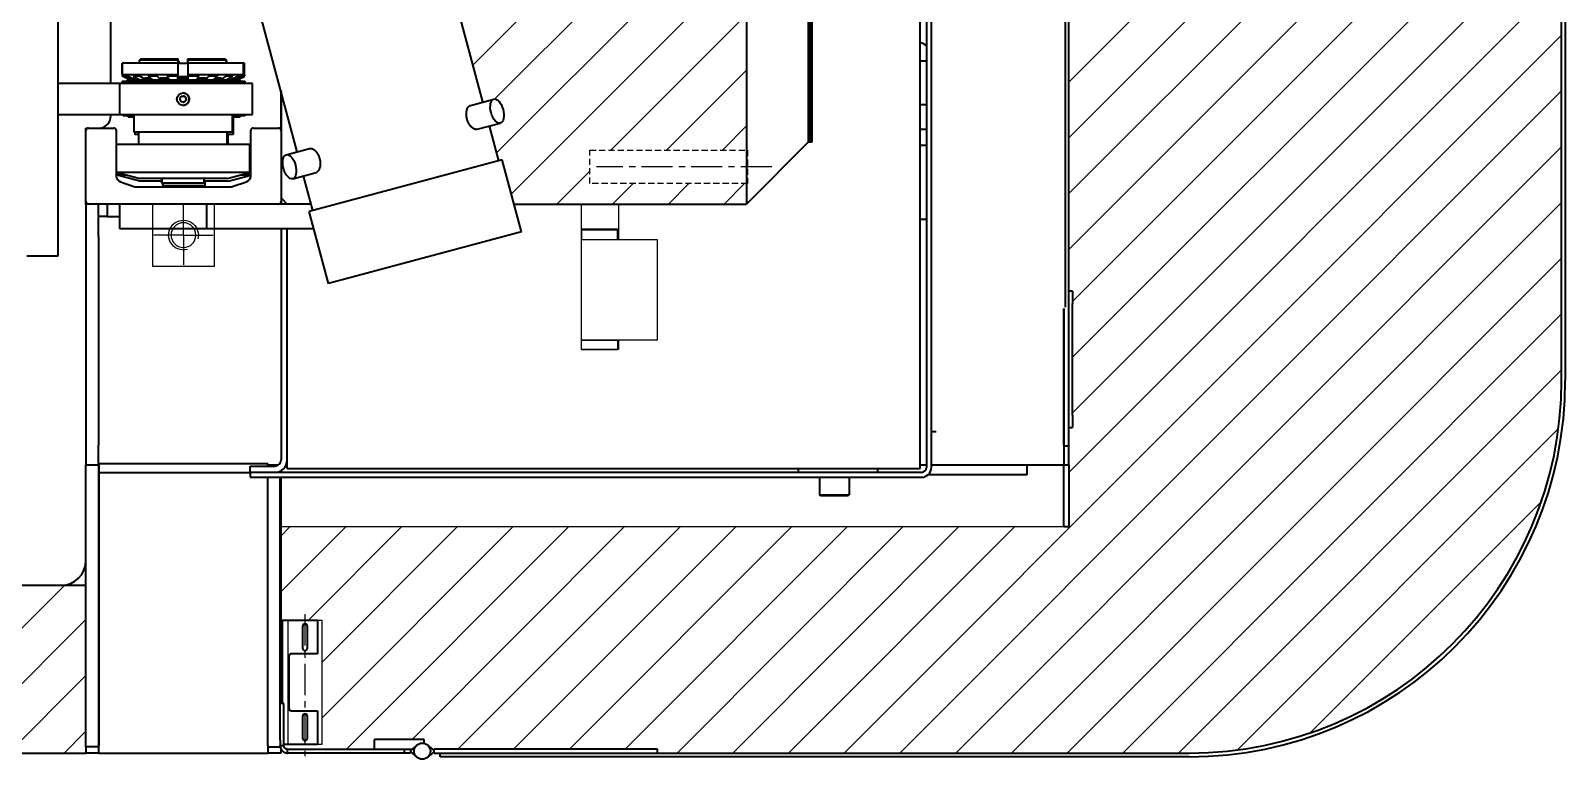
# Model space of a CAD drawing. Header units: millimetres. Extents: x -933 to 2112, y -824 to 824.
# Drawn here: x 875 to 2112, y -824 to -237 of the extents above; entities that cross this region are included whole.
import ezdxf

# ---------------------------------------------------------------- set-up
doc = ezdxf.new("R2010")
doc.units = ezdxf.units.MM
doc.header["$LTSCALE"] = 20
doc.linetypes.add('CENTER', pattern=[2, 1.25, -0.25, 0.25, -0.25])
doc.linetypes.add('HIDDEN', pattern=[0.375, 0.25, -0.125])
for name, color, linetype in [('1', 1, 'HIDDEN'), ('2', 2, 'Continuous'), ('4', 4, 'CENTER'), ('6', 6, 'Continuous'), ('7', 7, 'Continuous')]:
    doc.layers.add(name, color=color, linetype=linetype)
doc.layers.add('Visible Edges(AGVE)', color=7, linetype='Continuous', lineweight=35)

# ---------------------------------------------------------------- blocks, each defined once
blk = doc.blocks.new('G')
at = {"layer": '4'}
for q in [(0, 1), (-1, 0), (1, 0), (0, -1)]:
    blk.add_line((0, 0), q, dxfattribs=at)
at = {"layer": '6'}
blk.add_arc((0, 0), 0.5, 255, 195, dxfattribs=at)
at = {"layer": '7'}
blk.add_circle((0, 0), 0.417, dxfattribs=at)

msp = doc.modelspace()

# ---------------------------------------------------------------- linework, layer by layer
at = {"linetype": 'Continuous'}
for p, q in [((2109, 118.2), (1712, -278.8)), ((2109, 73.3), (1712, -323.7)), ((2109, 28.4), (1712, -368.6)), ((2109, -16.5), (1712, -413.5)), ((1452.2, -44.7), (1231.9, -264.9)), ((2109, -61.4), (1715, -455.4)), ((1452.2, -89.6), (1249.4, -292.4)), ((2109, -106.3), (1715, -500.3)), ((1452.2, -134.5), (1250.9, -335.8)), ((2109, -151.2), (1715, -545.2)), ((1452.2, -179.4), (1262.8, -368.7)), ((2109, -196.1), (1712, -593.1)), ((1452.2, -224.3), (1343, -333.5)), ((2109, -241), (1531, -819)), ((1452.2, -269.2), (1387.9, -333.5)), ((2109, -285.9), (1575.9, -819)), ((1452.2, -314.1), (1432.8, -333.5)), ((2109, -330.8), (1620.8, -819)), ((1326, -350.5), (1299.5, -377)), ((1360.9, -360.5), (1344.4, -377)), ((1405.8, -360.5), (1389.3, -377)), ((1450.7, -360.5), (1434.2, -377)), ((2109, -375.7), (1665.7, -819)), ((2109, -420.6), (1710.6, -819)), ((2109, -465.5), (1755.5, -819)), ((2109, -510.4), (1800.4, -819)), ((2106.5, -557.8), (1847.8, -816.5)), ((2092.7, -616.5), (1906.5, -802.7)), ((1129.3, -637), (1077, -689.3)), ((1084.4, -637), (1077, -644.4)), ((1174.2, -637), (1099.2, -712)), ((1264, -637), (1110, -791)), ((1219.1, -637), (1110, -746.1)), ((1308.9, -637), (1129.9, -816)), ((1353.8, -637), (1182.8, -808)), ((1398.7, -637), (1219.7, -816)), ((1443.6, -637), (1264.6, -816)), ((1488.5, -637), (1309.5, -816)), ((1533.4, -637), (1354.4, -816)), ((1578.3, -637), (1396.3, -819)), ((1623.2, -637), (1441.2, -819)), ((1668.1, -637), (1486.1, -819)), ((902.7, -684), (767.7, -819)), ((920, -711.6), (812.6, -819)), ((920, -756.5), (857.5, -819)), ((920, -801.4), (902.4, -819))]:
    msp.add_line(p, q, dxfattribs=at)
at = {"layer": '1'}
msp.add_lwpolyline([(1453, -360.5), (1326, -360.5), (1326, -333.5), (1453, -333.5)], close=True, dxfattribs=at)
at = {"layer": '4'}
for p, q in [((1472.7, -347), (1331.5, -347)), ((1096.5, -707.3), (1096.5, -821.5))]:
    msp.add_line(p, q, dxfattribs=at)
at = {"layer": '7'}
msp.add_line((1708, -637), (1076.5, -637), dxfattribs=at)
for points in [[(1023.6, -377), (973.6, -377), (973.6, -427), (1023.6, -427)], [(1319.2, -398), (1319.2, -405.5), (1348.2, -405.5), (1348.2, -398)], [(1319.2, -486.5), (1319.2, -405.5), (1380.2, -405.5), (1380.2, -486.5)], [(1319.2, -494), (1319.2, -486.5), (1348.2, -486.5), (1348.2, -494)], [(1110, -812), (1083, -812), (1083, -712), (1110, -712)]]:
    msp.add_lwpolyline(points, close=True, dxfattribs=at)
for points in [[(1349.2, -486.5), (1349.2, -494), (1319.2, -494), (1319.2, -377)], [(1349.2, -377), (1349.2, -405.5)], [(1319.2, -397), (1348.2, -397), (1348.2, -398), (1319.2, -398)], [(1319.2, -494), (1348.2, -494)]]:
    msp.add_lwpolyline(points, dxfattribs=at)
at = {"layer": 'Visible Edges(AGVE)'}
for p, q in [((1592.2, -590), (1592.2, 590)), ((1597.2, 589), (1597.2, -589)), ((1601.2, -589), (1601.2, 589)), ((1712, -572), (1712, 572)), ((2109, -519), (2109, 519)), ((2112, 519), (2112, -519)), ((1709.2, -460), (1709.2, 460)), ((897.3, 419), (897.3, -419)), ((1452.2, 377), (1452.2, -377)), ((1502.2, -327), (1502.2, 327)), ((1503.2, 327), (1503.2, -327)), ((1505.2, -327), (1505.2, 327)), ((940, -280), (940, -87.5)), ((1239.9, -294.8), (1196.5, -132.5)), ((1090.2, -334.9), (1046.7, -172.7)), ((949.3, -263.5), (949.3, -272.6)), ((949.3, -272.6), (949.3, -263.5)), ((949.3, -263.5), (949.3, -263.5)), ((994.2, -263.5), (949.3, -263.5)), ((964.2, -260), (963.2, -261)), ((994.2, -261), (963.2, -261)), ((963.2, -263.5), (963.2, -261)), ((964.2, -260), (994.2, -260)), ((994.2, -261), (994.2, -260)), ((994.2, -263.5), (994.2, -261)), ((994.2, -262), (995, -262)), ((995, -263), (994.2, -263)), ((994.2, -263.5), (1002.2, -263.5)), ((994.2, -272.6), (994.2, -263.5)), ((995, -263), (995, -262)), ((995, -263.5), (995, -263)), ((1002.1, -261), (1002.1, -260)), ((1002.1, -260), (1002.1, -263.5)), ((1002.1, -260), (1002.1, -260)), ((1002.2, -260), (1002.1, -260)), ((1002.1, -263.5), (1002.1, -261)), ((1002.2, -260), (1032.2, -260)), ((1002.2, -260), (1002.2, -261)), ((1002.2, -260), (1002.2, -260)), ((1002.2, -263.5), (1002.2, -260)), ((1033.2, -261), (1002.2, -261)), ((1002.2, -261), (1002.2, -263.5)), ((1002.2, -263.5), (1002.2, -272.6)), ((1002.2, -263.5), (1002.2, -263.5)), ((1002.2, -263.5), (1002.2, -273.9)), ((1047, -263.5), (1002.2, -263.5)), ((1032.2, -260), (1033.2, -261)), ((1033.2, -263.5), (1033.2, -261)), ((1033.2, -262.2), (1034, -263)), ((1034, -263), (1033.2, -263)), ((1034, -263.5), (1034, -263)), ((1047, -272.6), (1047, -263.5)), ((1047.8, -263.5), (1047, -263.5)), ((1047.8, -272.6), (1047.8, -263.5)), ((1597.2, -262), (1592.2, -262)), ((947.3, -280), (897.3, -280)), ((897.3, -280), (897.3, -305)), ((947.3, -305), (947.3, -280)), ((1054.3, -280), (947.3, -280)), ((949.7, -272.9), (949.2, -274.1)), ((949.3, -274.1), (949.2, -274.1)), ((955.3, -277), (949.2, -274.1)), ((949.2, -278), (1047.2, -278)), ((949.2, -278), (949.2, -280)), ((949.3, -272.6), (949.9, -272.9)), ((949.7, -272.9), (949.3, -272.6)), ((949.3, -272.6), (994.2, -272.6)), ((949.3, -274.1), (949.9, -272.9)), ((955.5, -277), (949.3, -274.1)), ((951.4, -272.9), (950.8, -274.1)), ((950.8, -274.1), (956.8, -277)), ((953.8, -274.1), (950.8, -274.1)), ((953.2, -277), (1043.2, -277)), ((953.2, -277), (953.2, -278)), ((953.8, -274.1), (954.3, -272.9)), ((959.3, -277), (953.8, -274.1)), ((955.5, -277), (955.5, -276.4)), ((958.5, -272.9), (958, -274.1)), ((958, -274.1), (963.1, -277)), ((963.5, -274.1), (958, -274.1)), ((960.4, -275.5), (958.3, -275.5)), ((959.3, -277), (959.3, -275.5)), ((963.5, -274.1), (963.9, -272.9)), ((967.9, -277), (963.5, -274.1)), ((971.8, -275.5), (967.1, -275.5)), ((967.9, -277), (967.9, -275.5)), ((970.4, -272.9), (970.1, -274.1)), ((970.1, -274.1), (973.6, -277)), ((977.5, -274.1), (970.1, -274.1)), ((977.5, -274.1), (977.7, -272.9)), ((980.1, -277), (977.5, -274.1)), ((986.3, -275.5), (979.6, -275.5)), ((980.1, -277), (980.1, -275.5)), ((985.6, -272.9), (985.5, -274.1)), ((985.5, -274.1), (987.1, -277)), ((993.9, -274.1), (985.5, -274.1)), ((993.9, -274.1), (994, -272.9)), ((994.4, -277), (993.9, -274.1)), ((994.2, -274.4), (994.2, -272.6)), ((994.2, -273.9), (994.2, -274)), ((1002, -275.5), (994.3, -275.5)), ((994.4, -277), (994.4, -275.5)), ((1002.5, -274.1), (1001.9, -277)), ((1001.9, -277), (1001.9, -275.5)), ((1002.2, -272.6), (1002.2, -274.4)), ((1002.2, -272.6), (1047, -272.6)), ((1002.2, -274), (1002.2, -273.9)), ((1002.4, -272.9), (1002.5, -274.1)), ((1010.9, -274.1), (1002.5, -274.1)), ((1009.3, -277), (1010.9, -274.1)), ((1016.8, -275.5), (1010.1, -275.5)), ((1010.9, -274.1), (1010.7, -272.9)), ((1018.9, -274.1), (1016.3, -277)), ((1016.3, -277), (1016.3, -275.5)), ((1018.7, -272.9), (1018.9, -274.1)), ((1026.3, -274.1), (1018.9, -274.1)), ((1022.7, -277), (1026.3, -274.1)), ((1029.3, -275.5), (1024.6, -275.5)), ((1026.3, -274.1), (1026, -272.9)), ((1032.8, -274.1), (1028.5, -277)), ((1028.5, -277), (1028.5, -275.5)), ((1032.4, -272.9), (1032.8, -274.1)), ((1038.3, -274.1), (1032.8, -274.1)), ((1033.3, -277), (1038.3, -274.1)), ((1038, -275.5), (1035.9, -275.5)), ((1042.6, -274.1), (1037, -277)), ((1037, -277), (1037, -275.5)), ((1038.3, -274.1), (1037.9, -272.9)), ((1039.5, -277), (1045.5, -274.1)), ((1047, -274.1), (1040.8, -277)), ((1040.8, -277), (1040.8, -276.4)), ((1041, -277), (1047.2, -274.1)), ((1047.8, -274.1), (1041.6, -277)), ((1041.6, -277), (1041.6, -276.7)), ((1041.8, -277), (1048, -274.1)), ((1042.1, -272.9), (1042.6, -274.1)), ((1045.5, -274.1), (1042.6, -274.1)), ((1043.2, -277), (1043.2, -278)), ((1043.2, -277), (1044, -277)), ((1044, -277), (1044, -278)), ((1045.5, -274.1), (1045, -272.9)), ((1046.4, -272.9), (1047, -272.6)), ((1046.4, -272.9), (1047, -274.1)), ((1046.6, -272.9), (1047.2, -274.1)), ((1047, -272.6), (1047.8, -272.6)), ((1047.2, -274.1), (1047, -274.1)), ((1047.2, -272.9), (1047.8, -272.6)), ((1047.2, -272.9), (1047.8, -274.1)), ((1047.2, -278), (1047.2, -280)), ((1047.2, -278), (1048, -278)), ((1047.4, -272.9), (1048, -274.1)), ((1048, -274.1), (1047.8, -274.1)), ((1048, -278), (1048, -280)), ((1054.3, -305), (1054.3, -280)), ((1077, -285.6), (1077, -316.9)), ((1077.2, -286.4), (1077.2, -317.8)), ((1229.9, -297.5), (1248.7, -292.5)), ((897.3, -305), (947.3, -305)), ((940, -306), (940, -305)), ((947.3, -305), (1054.3, -305)), ((950, -305), (950, -306)), ((958.7, -306), (950, -306)), ((954, -306), (954, -307)), ((958.7, -307), (954, -307)), ((958.7, -305), (958.7, -319)), ((1037.7, -305), (1037.7, -319)), ((1048, -306), (1037.7, -306)), ((1044, -307), (1037.7, -307)), ((1038.5, -307), (1038.5, -321)), ((1044, -306), (1044, -307)), ((1048, -305), (1048, -306)), ((1597.2, -297), (1592.2, -297)), ((920, -316), (921.1, -316)), ((920, -317.8), (920, -316)), ((920, -375), (920, -317.8)), ((922, -315.8), (942.4, -315.8)), ((944.4, -317.8), (944.4, -354.4)), ((1037.7, -319), (958.7, -319)), ((959.5, -319), (959.5, -321)), ((962.7, -321), (959.5, -321)), ((962.7, -329), (962.7, -319)), ((1033.7, -329), (1033.7, -319)), ((1038.5, -321), (1033.7, -321)), ((1034.5, -329), (1034.5, -321)), ((1052.8, -354.4), (1052.8, -317.8)), ((1054.8, -315.8), (1075.2, -315.8)), ((1077.2, -317.8), (1077.2, -375)), ((1235.1, -316.8), (1253.9, -311.8)), ((1252.6, -342.1), (1245.1, -314.1)), ((1597.2, -317), (1592.2, -317)), ((1052, -329), (944.4, -329)), ((1052, -351.6), (1052, -329)), ((1052.8, -331), (1052, -331)), ((1081.4, -337.3), (1100.2, -332.2)), ((1502.2, -327), (1452.2, -377)), ((1502.2, -327), (1503.2, -327)), ((1502.2, -327), (1502.2, -327)), ((1503.2, -327), (1505.2, -327)), ((1592.2, -329.5), (1597.2, -329.5)), ((1255.5, -341.4), (1100, -383)), ((1271, -399.3), (1255.5, -341.4)), ((1052, -351.6), (944.4, -351.6)), ((962.7, -356.5), (944.4, -351.6)), ((945.1, -353.6), (945.1, -351.8)), ((951.8, -353.6), (945.1, -353.6)), ((963.5, -358.5), (945.1, -353.6)), ((1033.7, -356.5), (962.7, -356.5)), ((981.2, -358.5), (963.5, -358.5)), ((1034.5, -358.5), (1015.2, -358.5)), ((1033.7, -356.5), (1052, -351.6)), ((1034.5, -358.5), (1052.8, -353.6)), ((1052.8, -353.6), (1044.5, -353.6)), ((1086.6, -356.6), (1105.4, -351.6)), ((1102.9, -382.3), (1095.4, -354.2)), ((947.8, -359.1), (959.4, -363)), ((959.4, -363), (1037, -363)), ((981.2, -360), (1015.2, -360)), ((982, -362), (1016, -362)), ((1038.6, -362.7), (1049.4, -359.1)), ((920, -377), (920, -375)), ((920, -377), (920, -587)), ((922, -377), (920, -377)), ((1075.2, -377), (922, -377)), ((930, -391.4), (930, -377)), ((937, -377), (937, -387)), ((947.2, -397), (947.2, -377)), ((1017.2, -377), (1017.2, -397)), ((1101.5, -377), (1075.2, -377)), ((1077, -375.9), (1077, -377)), ((1077.2, -372), (1082.2, -377)), ((1077.2, -375), (1077.2, -377)), ((1115.5, -441), (1100, -383)), ((1265.1, -377), (1452.2, -377)), ((937, -387), (930, -387)), ((930, -403), (930, -391.4)), ((937, -387), (947.2, -387)), ((1597.2, -389.5), (1592.2, -389.5)), ((930, -403), (930, -571)), ((1017.2, -397), (947.2, -397)), ((1103.7, -397), (1017.2, -397)), ((1077.2, -397), (1077.2, -583)), ((1082.2, -583), (1082.2, -397)), ((1271, -399.3), (1115.5, -441)), ((897.3, -419), (872.3, -419)), ((1715, -447), (1712, -447)), ((1715, -447), (1715, -457)), ((1715, -547), (1715, -457)), ((1708, -571), (1708, -461.2)), ((1708, -461.2), (1708, -572)), ((1715, -547), (1715, -557)), ((1601.2, -560), (1605.2, -560)), ((1712, -557), (1715, -557)), ((930, -582.6), (930, -571)), ((1708, -572), (1708, -587)), ((1712, -572), (1708, -572)), ((1708, -572), (1708, -572)), ((1712, -587), (1712, -572)), ((920, -814), (920, -587)), ((920, -587), (930, -587)), ((930, -587), (930, -582.6)), ((930, -587), (930, -814)), ((930, -587), (930.5, -587)), ((930.5, -586), (1066.5, -586)), ((930.5, -586), (930.5, -593)), ((930.5, -593), (1052.2, -593)), ((930.5, -593), (930.5, -812.9)), ((1052.2, -588), (1072.2, -588)), ((1052.2, -593), (1052.2, -588)), ((1072.2, -593), (1052.2, -593)), ((1593.2, -593), (1052.2, -593)), ((1052.2, -593), (1052.2, -597)), ((1066.5, -587), (1066.5, -586)), ((1066.5, -587), (1075.2, -587)), ((1066.5, -587), (1066.5, -588)), ((1076.5, -593), (1076.5, -592)), ((1077, -591.8), (1077, -593)), ((1081.4, -587), (1082.2, -587)), ((1082.2, -590), (1082.2, -583)), ((1082.2, -590), (1592.2, -590)), ((1494, -590), (1494, -593)), ((1558, -593), (1558, -590)), ((1592.2, -587), (1597.2, -587)), ((1601.2, -587), (1708, -587)), ((1678, -587), (1678, -595)), ((1708, -587), (1708, -587)), ((1708, -587), (1712, -587)), ((1708, -637), (1708, -587)), ((1712, -587), (1712, -637)), ((1052.2, -597), (1593.2, -597)), ((1066.5, -812.9), (1066.5, -597)), ((1076.5, -808.7), (1076.5, -597)), ((1077, -597), (1077, -779)), ((1511, -597), (1511, -611)), ((1535, -597), (1535, -611)), ((1678, -595), (1598.5, -595)), ((1511, -611), (1535, -611)), ((1512, -612), (1511, -611)), ((1534, -612), (1512, -612)), ((1534, -612), (1535, -611)), ((1712, -637), (1708, -637)), ((920, -684), (-783, -684)), ((1076.5, -712), (1078, -712)), ((1078, -712), (1078, -779)), ((1078, -712), (1080, -712)), ((1080, -712), (1106.5, -712)), ((1094.5, -717), (1094.5, -734.5)), ((1098.5, -734.5), (1098.5, -717)), ((1106.5, -712), (1106.5, -739)), ((1083.5, -741), (1083.5, -783)), ((1106.5, -739), (1085.5, -739)), ((1079.5, -779), (1076.5, -779)), ((1079.5, -779), (1076.5, -779)), ((1079.5, -813), (1079.5, -779)), ((1085.5, -785), (1106.5, -785)), ((1094.5, -789.5), (1094.5, -807)), ((1098.5, -807), (1098.5, -789.5)), ((1106.5, -785), (1106.5, -812)), ((930, -814), (920, -814)), ((920, -814), (920, -819)), ((930.5, -819), (930.5, -812.9)), ((1066.5, -812.9), (1066.5, -819)), ((1066.5, -814), (1076.5, -814)), ((1076.5, -808.7), (1076.5, -813)), ((1076.5, -814), (1076.5, -813)), ((1076.5, -813), (1079.5, -813)), ((1077, -815.4), (1077, -819)), ((1080, -812), (1079.5, -812)), ((1106.5, -812), (1080, -812)), ((1082.5, -817.3), (1082.5, -816)), ((1082.5, -816), (1176.5, -816)), ((1152.5, -816), (1152.5, -808)), ((1192.5, -808), (1152.5, -808)), ((1176.5, -816), (1176.5, -819)), ((1176.5, -816), (1181.5, -816)), ((1186.4, -812.9), (1181.5, -817)), ((1181.5, -816), (1181.5, -819)), ((1181.5, -816), (1182.7, -816)), ((1192.5, -811.1), (1192.5, -808)), ((1195.6, -812.9), (1200.5, -817)), ((1380.5, -816), (1200.5, -816)), ((1200.5, -819), (1200.5, -816)), ((1380.5, -819), (1380.5, -816)), ((-783, -819), (920, -819)), ((930.5, -819), (920, -819)), ((930.5, -819), (1066.5, -819)), ((1077, -819), (1066.5, -819)), ((1082.5, -819), (1082.5, -817.3)), ((1176.5, -819), (1082.5, -819)), ((1181.5, -819), (1176.5, -819)), ((1181.5, -818), (1186.4, -822.1)), ((1200.5, -818), (1195.6, -822.1)), ((1200.5, -819), (1380.5, -819)), ((1205.5, -819), (1809, -819)), ((1205.5, -822), (1205.5, -819)), ((1809, -822), (1205.5, -822))]:
    msp.add_line(p, q, dxfattribs=at)
at = {"layer": 'Visible Edges(AGVE)', "flags": 128}
for points in [[(1002.2, -274.5), (1001.8, -274.5), (1001.5, -274.6), (1001.2, -274.6), (1000.8, -274.6), (1000.5, -274.6), (1000.2, -274.6), (999.8, -274.6), (999.5, -274.6), (999.2, -274.6), (998.8, -274.6), (998.5, -274.6), (998.2, -274.6), (997.8, -274.6), (997.5, -274.6), (997.2, -274.6), (996.9, -274.6), (996.5, -274.6), (996.2, -274.6), (995.9, -274.6), (995.5, -274.6), (995.2, -274.6), (994.9, -274.6), (994.5, -274.5), (994.2, -274.5)], [(998.3, -295), (998.6, -294.9), (998.9, -294.9), (999.2, -294.8), (999.5, -294.6), (999.8, -294.4), (1000, -294.2), (1000.2, -294), (1000.4, -293.7), (1000.5, -293.4), (1000.6, -293.1), (1000.7, -292.8), (1000.7, -292.5), (1000.7, -292.2), (1000.6, -291.9), (1000.5, -291.6), (1000.4, -291.3), (1000.2, -291), (1000, -290.8), (999.8, -290.6), (999.5, -290.4), (999.2, -290.2), (998.9, -290.1), (998.6, -290.1), (998.3, -290)], [(1227.1, -308.6), (1227, -308), (1226.8, -307.3), (1226.7, -306.7), (1226.7, -306.1), (1226.6, -305.4), (1226.6, -304.8), (1226.6, -304.1), (1226.6, -303.5), (1226.7, -302.9), (1226.7, -302.4), (1226.9, -301.8), (1227, -301.3), (1227.1, -300.8), (1227.3, -300.4), (1227.5, -299.9), (1227.7, -299.5), (1227.9, -299.1), (1228.2, -298.7), (1228.4, -298.4), (1228.7, -298.2), (1229, -297.9), (1229.3, -297.7), (1229.6, -297.6), (1229.9, -297.5)], [(1235.1, -316.8), (1234.8, -316.9), (1234.4, -316.9), (1234.1, -316.9), (1233.7, -316.8), (1233.3, -316.7), (1233, -316.6), (1232.6, -316.4), (1232.2, -316.2), (1231.8, -315.9), (1231.4, -315.6), (1231, -315.3), (1230.6, -315), (1230.3, -314.6), (1229.9, -314.2), (1229.6, -313.7), (1229.2, -313.2), (1228.9, -312.7), (1228.6, -312.2), (1228.3, -311.6), (1228, -311), (1227.7, -310.4), (1227.5, -309.8), (1227.3, -309.2), (1227.1, -308.6)], [(1100.2, -332.2), (1100.6, -332.2), (1100.9, -332.2), (1101.2, -332.2), (1101.6, -332.2), (1102, -332.3), (1102.4, -332.5), (1102.8, -332.6), (1103.2, -332.9), (1103.5, -333.1), (1103.9, -333.4), (1104.3, -333.7), (1104.7, -334.1), (1105.1, -334.5), (1105.4, -334.9), (1105.8, -335.3), (1106.1, -335.8), (1106.4, -336.3), (1106.8, -336.9), (1107.1, -337.4), (1107.3, -338), (1107.6, -338.6), (1107.8, -339.2), (1108, -339.8), (1108.2, -340.5)], [(1108.2, -340.5), (1108.4, -341.1), (1108.5, -341.7), (1108.6, -342.3), (1108.7, -343), (1108.7, -343.6), (1108.7, -344.3), (1108.7, -344.9), (1108.7, -345.5), (1108.7, -346.1), (1108.6, -346.7), (1108.5, -347.2), (1108.3, -347.7), (1108.2, -348.2), (1108, -348.7), (1107.8, -349.1), (1107.6, -349.6), (1107.4, -350), (1107.2, -350.3), (1106.9, -350.6), (1106.6, -350.9), (1106.3, -351.1), (1106, -351.3), (1105.7, -351.5), (1105.4, -351.6)], [(1076.5, -813), (1076.5, -813.5), (1076.6, -814), (1076.7, -814.4), (1076.8, -814.9), (1077, -815.3), (1077.1, -815.7), (1077.3, -816), (1077.5, -816.4), (1077.8, -816.7), (1078, -817), (1078.3, -817.3), (1078.6, -817.5), (1078.8, -817.8), (1079.1, -818), (1079.4, -818.2), (1079.8, -818.3), (1080.1, -818.5), (1080.4, -818.6), (1080.7, -818.7), (1081.1, -818.8), (1081.4, -818.9), (1081.8, -819), (1082.1, -819), (1082.5, -819)], [(1082.5, -816), (1082.3, -816), (1082.1, -816), (1082, -816), (1081.8, -815.9), (1081.6, -815.9), (1081.4, -815.8), (1081.3, -815.7), (1081.1, -815.7), (1081, -815.6), (1080.8, -815.5), (1080.7, -815.4), (1080.5, -815.3), (1080.4, -815.1), (1080.3, -815), (1080.1, -814.9), (1080, -814.7), (1079.9, -814.5), (1079.8, -814.3), (1079.7, -814.1), (1079.7, -813.9), (1079.6, -813.7), (1079.5, -813.5), (1079.5, -813.3), (1079.5, -813)]]:
    msp.add_lwpolyline(points, dxfattribs=at)
at = {"layer": 'Visible Edges(AGVE)'}
for centre, radius in [((998.3, -292.5), 5), ((998.3, -292.5), 2.46), ((1191, -817.5), 6.53)]:
    msp.add_circle(centre, radius, dxfattribs=at)
for centre, radius, start, end in [((1590.5, -257), 10, 47.9367, 80.215), ((998.3, -292.5), 5, 270.0465, 89.9535), ((930, -306), 10, 281.4783, 0), ((922, -317.8), 2, 90, 180), ((942.4, -317.8), 2, 0, 90), ((1054.8, -317.8), 2, 90, 180), ((1075.2, -317.8), 2, 0, 90), ((949.4, -354.4), 5, 180, 251.5651), ((1047.8, -354.4), 5, 288.4349, 0), ((1037, -358), 5, 270, 288.4349), ((922, -375), 2, 180, 270), ((1075.2, -375), 2, 270, 0), ((1809, -519), 303, 270, 0), ((1809, -519), 300, 270, 0), ((1072.2, -583), 10, 270, 0), ((1072.2, -583), 5, 270, 0), ((1593.2, -589), 8, 270, 0), ((1593.2, -589), 4, 270, 0), ((900, -664), 20, 270, 0), ((1096.5, -717), 2, 0, 180), ((1085.5, -741), 2, 90, 180), ((1096.5, -734.5), 2, 180, 0), ((1085.5, -783), 2, 180, 270), ((1096.5, -789.5), 2, 0, 180), ((1096.5, -807), 2, 180, 0)]:
    msp.add_arc(centre, radius, start, end, dxfattribs=at)
for centre in [(1251.3, -302.1), (1084, -346.9)]:
    msp.add_ellipse(centre, major_axis=(-2.59, 9.66), ratio=0.5, dxfattribs=at)
for centre, start_param, end_param in [((981.2, -336.5), 5.730397, 6.835974), ((1015.2, -336.5), 0, 0.552788), ((1016, -338.5), 0, 0.552788), ((982, -338.5), 5.867633, 6.698737)]:
    msp.add_ellipse(centre, major_axis=(0, -23.5), ratio=0.000542, start_param=start_param, end_param=end_param, dxfattribs=at)

# ---------------------------------------------------------------- block references
at = {"layer": '2', "xscale": -24, "yscale": 24, "zscale": 24}
msp.add_blockref('G', (998.6, -402), dxfattribs=at)

doc.saveas('drawing.dxf')
